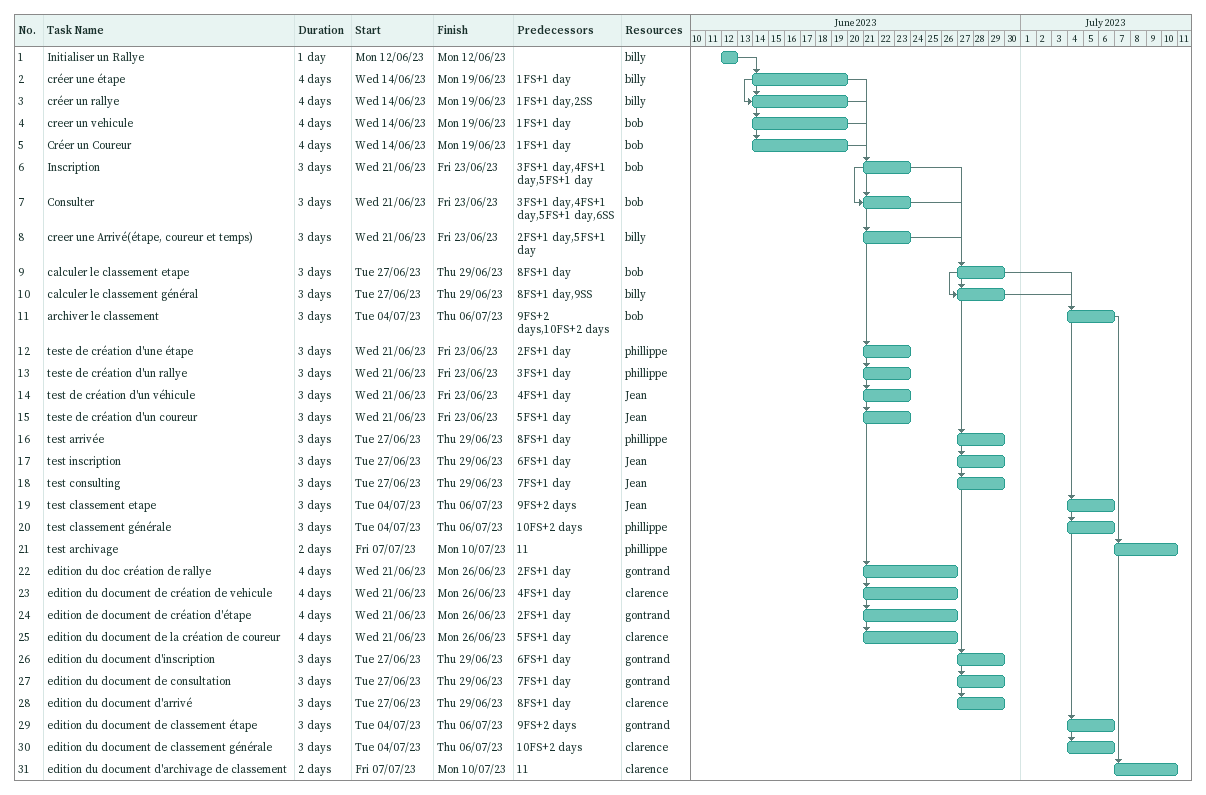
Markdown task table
| ID | Task | Duration | Start | Finish | Predecessors | Resources |
|---|---|---|---|---|---|---|
| 1 | Initialiser un Rallye | 1d | 2023-06-12 | 2023-06-12 |  | billy |
| 2 | créer une étape | 4d | 2023-06-14 | 2023-06-19 | 1FS+1d | billy |
| 3 | créer un rallye | 4d | 2023-06-14 | 2023-06-19 | 1FS+1d, 2SS | billy |
| 4 | creer un vehicule | 4d | 2023-06-14 | 2023-06-19 | 1FS+1d | bob |
| 5 | Créer un Coureur | 4d | 2023-06-14 | 2023-06-19 | 1FS+1d | bob |
| 6 | Inscription | 3d | 2023-06-21 | 2023-06-23 | 3FS+1d, 4FS+1d, 5FS+1d | bob |
| 7 | Consulter | 3d | 2023-06-21 | 2023-06-23 | 3FS+1d, 4FS+1d, 5FS+1d, 6SS | bob |
| 8 | creer une Arrivé(étape, coureur et temps) | 3d | 2023-06-21 | 2023-06-23 | 2FS+1d, 5FS+1d | billy |
| 9 | calculer le classement etape | 3d | 2023-06-27 | 2023-06-29 | 8FS+1d | bob |
| 10 | calculer le classement général | 3d | 2023-06-27 | 2023-06-29 | 8FS+1d, 9SS | billy |
| 11 | archiver le classement | 3d | 2023-07-04 | 2023-07-06 | 9FS+2d, 10FS+2d | bob |
| 12 | teste de création d'une étape | 3d | 2023-06-21 | 2023-06-23 | 2FS+1d | phillippe |
| 13 | teste de création d'un rallye | 3d | 2023-06-21 | 2023-06-23 | 3FS+1d | phillippe |
| 14 | test de création d'un véhicule | 3d | 2023-06-21 | 2023-06-23 | 4FS+1d | Jean |
| 15 | teste de création d'un coureur | 3d | 2023-06-21 | 2023-06-23 | 5FS+1d | Jean |
| 16 | test arrivée | 3d | 2023-06-27 | 2023-06-29 | 8FS+1d | phillippe |
| 17 | test inscription | 3d | 2023-06-27 | 2023-06-29 | 6FS+1d | Jean |
| 18 | test consulting | 3d | 2023-06-27 | 2023-06-29 | 7FS+1d | Jean |
| 19 | test classement etape | 3d | 2023-07-04 | 2023-07-06 | 9FS+2d | Jean |
| 20 | test classement générale | 3d | 2023-07-04 | 2023-07-06 | 10FS+2d | phillippe |
| 21 | test archivage | 2d | 2023-07-07 | 2023-07-10 | 11 | phillippe |
| 22 | edition du doc création de rallye | 4d | 2023-06-21 | 2023-06-26 | 2FS+1d | gontrand |
| 23 | edition du document de création de vehicule | 4d | 2023-06-21 | 2023-06-26 | 4FS+1d | clarence |
| 24 | edition de document de création d'étape | 4d | 2023-06-21 | 2023-06-26 | 2FS+1d | gontrand |
| 25 | edition du document de la création de coureur | 4d | 2023-06-21 | 2023-06-26 | 5FS+1d | clarence |
| 26 | edition du document d'inscription | 3d | 2023-06-27 | 2023-06-29 | 6FS+1d | gontrand |
| 27 | edition du document de consultation | 3d | 2023-06-27 | 2023-06-29 | 7FS+1d | gontrand |
| 28 | edition du document d'arrivé | 3d | 2023-06-27 | 2023-06-29 | 8FS+1d | clarence |
| 29 | edition du document de classement étape | 3d | 2023-07-04 | 2023-07-06 | 9FS+2d | gontrand |
| 30 | edition du document de classement générale | 3d | 2023-07-04 | 2023-07-06 | 10FS+2d | clarence |
| 31 | edition du document d'archivage de classement | 2d | 2023-07-07 | 2023-07-10 | 11 | clarence |
